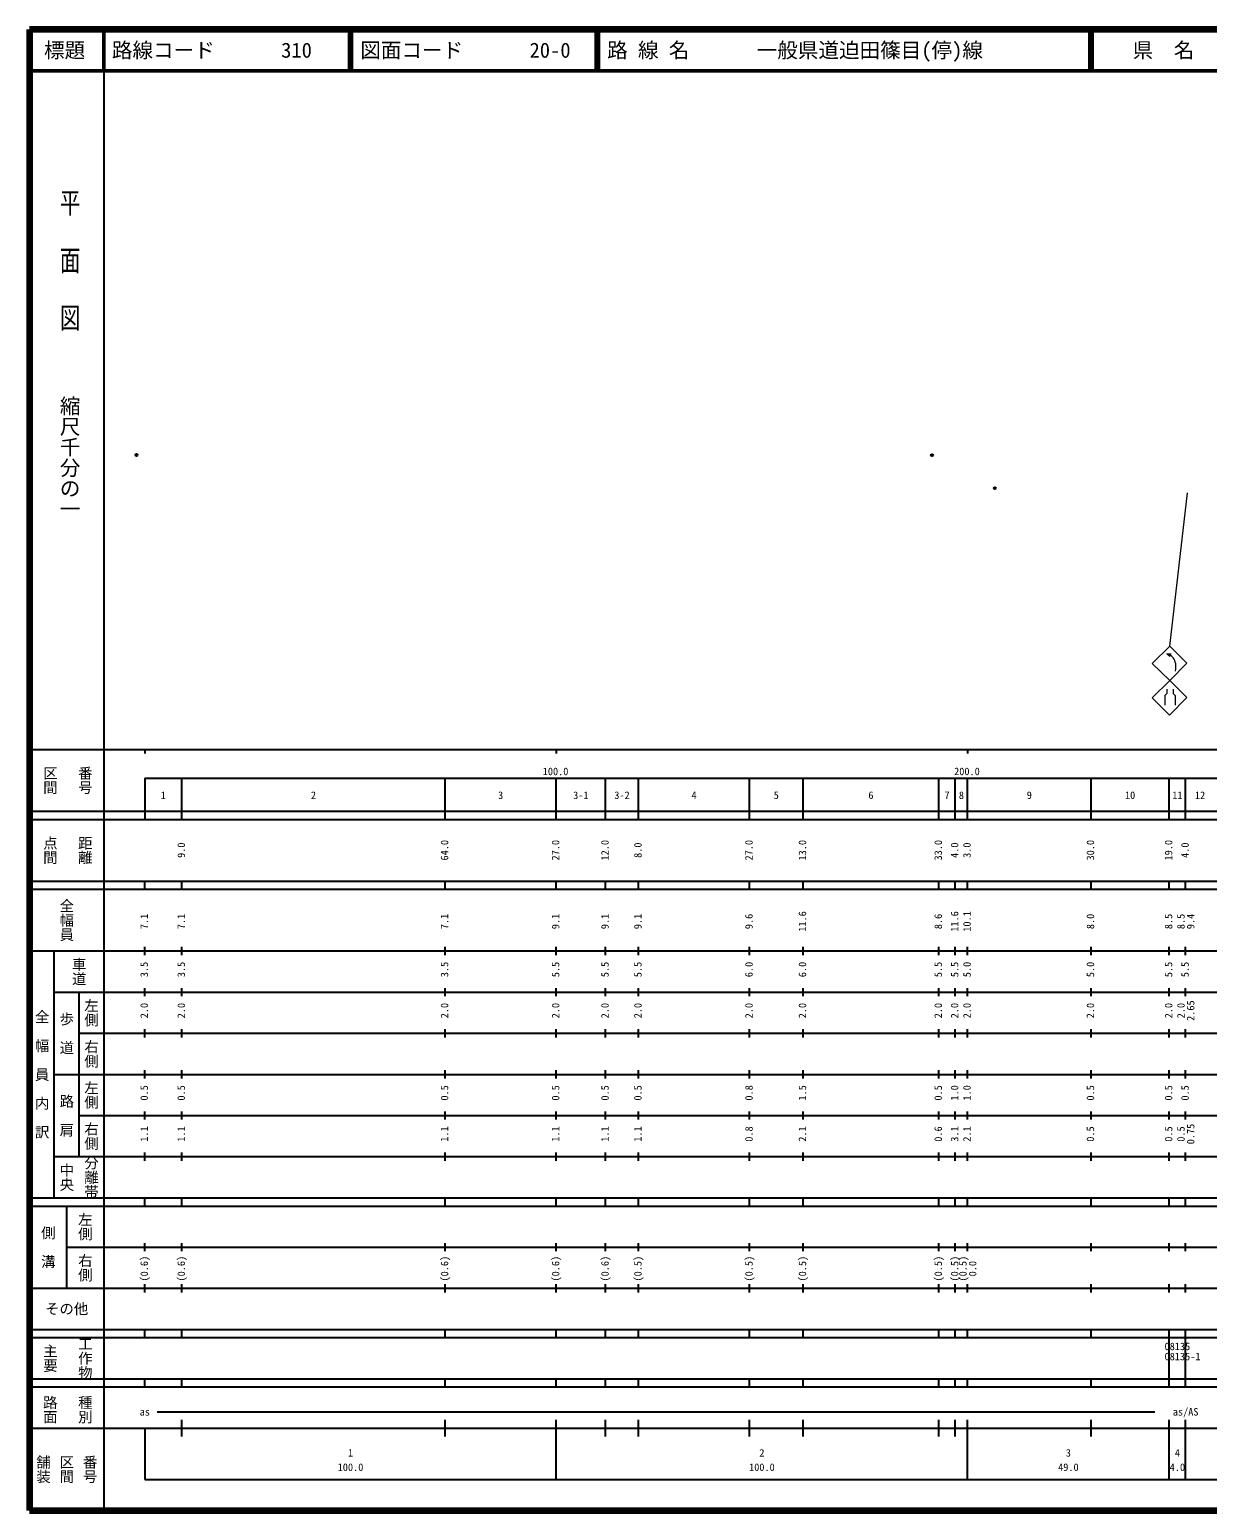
# Model space of a CAD drawing. Units: millimetres on the paper, with parts at other scales. Extents: x 40 to 680, y 20 to 380.
# Drawn here: x 40 to 326.3, y 20 to 380 of the extents above; entities that cross this region are included whole.
import ezdxf
from ezdxf.enums import TextEntityAlignment as Align

# ---------------------------------------------------------------- set-up
doc = ezdxf.new("R2010")
doc.units = ezdxf.units.MM
doc.header["$PDMODE"] = 32
doc.header["$PDSIZE"] = 0.5
doc.layers.add('M-OTRS', color=6, linetype='Continuous')
doc.layers.add('M-TTL-TXT', color=7, linetype='Continuous')
for name, color, linetype, lineweight in [('M-STR-STRC', 7, 'Continuous', 13), ('M-TTL', 2, 'Continuous', 140), ('M-TTL-BAND', 7, 'Continuous', 25), ('M-TTL-LINE', 7, 'Continuous', 50)]:
    doc.layers.add(name, color=color, linetype=linetype, lineweight=lineweight)
doc.styles.add('@ＭＳ ゴシック', font='')
doc.styles.add('ＭＳ ゴシック', font='')
doc.styles.get('@ＭＳ ゴシック').set_extended_font_data('@MS Gothic')
doc.styles.get('ＭＳ ゴシック').set_extended_font_data('MS Gothic')

msp = doc.modelspace()

# ---------------------------------------------------------------- linework, layer by layer
at = {"layer": 'M-OTRS'}
for p in [(65.993, 276.58), (259.35, 276.558), (274.62, 268.542)]:
    msp.add_point(p, dxfattribs=at)
at = {"layer": 'M-STR-STRC'}
for p, q in [((317.159, 230.107), (321.486, 267.396)), ((312.9, 225.883), (317.159, 230.107)), ((316.449, 228.27), (317.135, 227.56)), ((316.449, 228.27), (317.514, 228.223)), ((317.159, 230.107), (321.311, 225.99)), ((317.123, 221.731), (312.9, 225.883)), ((321.311, 225.99), (317.123, 221.731)), ((312.865, 217.508), (317.123, 221.731)), ((316.396, 219.652), (316.396, 218.564)), ((317.123, 221.731), (321.276, 217.615)), ((317.981, 219.652), (317.981, 218.564)), ((317.088, 213.356), (312.865, 217.508)), ((316.396, 218.564), (315.923, 218.091)), ((315.923, 218.091), (315.923, 215.725)), ((321.276, 217.615), (317.088, 213.356)), ((317.981, 218.564), (318.454, 218.091)), ((318.454, 218.091), (318.454, 215.725))]:
    msp.add_line(p, q, dxfattribs=at)
msp.add_open_spline([(318.525, 224.011), (318.649, 224.785), (318.723, 225.129), (318.578, 225.821), (318.455, 226.415), (318.358, 226.774), (317.993, 227.259), (317.559, 227.834), (317.151, 227.976), (316.449, 228.27)], degree=3, knots=[0, 0, 0, 0, 1, 1, 1, 2, 2, 2, 3, 3, 3, 3], dxfattribs=at)
at = {"layer": 'M-TTL'}
for p, q in [((40, 380), (40, 20)), ((680, 380), (40, 380)), ((40, 20), (680, 20))]:
    msp.add_line(p, q, dxfattribs=at)
at = {"layer": 'M-TTL-BAND'}
for p, q in [((58, 370), (58, 20)), ((40, 205), (579, 205)), ((68, 205), (68, 204)), ((168, 205), (168, 204)), ((268, 205), (268, 204)), ((68, 198), (579, 198)), ((68, 198), (68, 188)), ((77, 188), (77, 198)), ((141, 188), (141, 198)), ((168, 188), (168, 198)), ((180, 188), (180, 198)), ((188, 188), (188, 198)), ((215, 188), (215, 198)), ((228, 188), (228, 198)), ((261, 188), (261, 198)), ((265, 188), (265, 198)), ((268, 188), (268, 198)), ((298, 188), (298, 198)), ((317, 188), (317, 198)), ((321, 188), (321, 198)), ((40, 190), (579, 190)), ((40, 188), (579, 188)), ((40, 173), (579, 173)), ((68, 171), (68, 173)), ((77, 171), (77, 173)), ((141, 171), (141, 173)), ((168, 171), (168, 173)), ((180, 171), (180, 173)), ((188, 171), (188, 173)), ((215, 171), (215, 173)), ((228, 171), (228, 173)), ((261, 171), (261, 173)), ((265, 171), (265, 173)), ((268, 171), (268, 173)), ((298, 171), (298, 173)), ((317, 171), (317, 173)), ((321, 171), (321, 173)), ((40, 171), (579, 171)), ((40, 156), (579, 156)), ((46, 96), (46, 156)), ((68, 155), (68, 157)), ((77, 155), (77, 157)), ((141, 155), (141, 157)), ((168, 155), (168, 157)), ((180, 155), (180, 157)), ((188, 155), (188, 157)), ((215, 155), (215, 157)), ((228, 155), (228, 157)), ((261, 155), (261, 157)), ((265, 155), (265, 157)), ((268, 155), (268, 157)), ((298, 155), (298, 157)), ((317, 155), (317, 157)), ((321, 155), (321, 157)), ((46, 146), (579, 146)), ((52, 146), (52, 106)), ((68, 145), (68, 147)), ((77, 145), (77, 147)), ((141, 145), (141, 147)), ((168, 145), (168, 147)), ((180, 145), (180, 147)), ((188, 145), (188, 147)), ((215, 145), (215, 147)), ((228, 145), (228, 147)), ((261, 145), (261, 147)), ((265, 145), (265, 147)), ((268, 145), (268, 147)), ((298, 145), (298, 147)), ((317, 145), (317, 147)), ((321, 145), (321, 147)), ((68, 135), (68, 137)), ((77, 135), (77, 137)), ((141, 135), (141, 137)), ((168, 135), (168, 137)), ((180, 135), (180, 137)), ((188, 135), (188, 137)), ((215, 135), (215, 137)), ((228, 135), (228, 137)), ((261, 135), (261, 137)), ((265, 135), (265, 137)), ((268, 135), (268, 137)), ((298, 135), (298, 137)), ((317, 135), (317, 137)), ((321, 135), (321, 137)), ((52, 136), (579, 136)), ((46, 126), (579, 126)), ((68, 125), (68, 127)), ((77, 125), (77, 127)), ((141, 125), (141, 127)), ((168, 125), (168, 127)), ((180, 125), (180, 127)), ((188, 125), (188, 127)), ((215, 125), (215, 127)), ((228, 125), (228, 127)), ((261, 125), (261, 127)), ((265, 125), (265, 127)), ((268, 125), (268, 127)), ((298, 125), (298, 127)), ((317, 125), (317, 127)), ((321, 125), (321, 127)), ((52, 116), (579, 116)), ((68, 115), (68, 117)), ((77, 115), (77, 117)), ((141, 115), (141, 117)), ((168, 115), (168, 117)), ((180, 115), (180, 117)), ((188, 115), (188, 117)), ((215, 115), (215, 117)), ((228, 115), (228, 117)), ((261, 115), (261, 117)), ((265, 115), (265, 117)), ((268, 115), (268, 117)), ((298, 115), (298, 117)), ((317, 115), (317, 117)), ((321, 115), (321, 117)), ((46, 106), (579, 106)), ((68, 105), (68, 107)), ((77, 105), (77, 107)), ((141, 105), (141, 107)), ((168, 105), (168, 107)), ((180, 105), (180, 107)), ((188, 105), (188, 107)), ((215, 105), (215, 107)), ((228, 105), (228, 107)), ((261, 105), (261, 107)), ((265, 105), (265, 107)), ((268, 105), (268, 107)), ((298, 105), (298, 107)), ((317, 105), (317, 107)), ((321, 105), (321, 107)), ((40, 96), (579, 96)), ((40, 94), (579, 94)), ((49, 94), (49, 74)), ((68, 94), (68, 96)), ((77, 94), (77, 96)), ((141, 94), (141, 96)), ((168, 94), (168, 96)), ((180, 94), (180, 96)), ((188, 94), (188, 96)), ((215, 94), (215, 96)), ((228, 94), (228, 96)), ((261, 94), (261, 96)), ((265, 94), (265, 96)), ((268, 94), (268, 96)), ((298, 94), (298, 96)), ((317, 94), (317, 96)), ((321, 94), (321, 96)), ((49, 84), (579, 84)), ((68, 83), (68, 85)), ((77, 83), (77, 85)), ((141, 83), (141, 85)), ((168, 83), (168, 85)), ((180, 83), (180, 85)), ((188, 83), (188, 85)), ((215, 83), (215, 85)), ((228, 83), (228, 85)), ((261, 83), (261, 85)), ((265, 83), (265, 85)), ((268, 83), (268, 85)), ((298, 83), (298, 85)), ((317, 83), (317, 85)), ((321, 83), (321, 85)), ((40, 74), (579, 74)), ((68, 73), (68, 75)), ((77, 73), (77, 75)), ((141, 73), (141, 75)), ((168, 73), (168, 75)), ((180, 73), (180, 75)), ((188, 73), (188, 75)), ((215, 73), (215, 75)), ((228, 73), (228, 75)), ((261, 73), (261, 75)), ((265, 73), (265, 75)), ((268, 73), (268, 75)), ((298, 73), (298, 75)), ((317, 73), (317, 75)), ((321, 73), (321, 75)), ((40, 64), (579, 64)), ((40, 62), (579, 62)), ((68, 62), (68, 64)), ((77, 62), (77, 64)), ((141, 62), (141, 64)), ((168, 62), (168, 64)), ((180, 62), (180, 64)), ((188, 62), (188, 64)), ((215, 62), (215, 64)), ((228, 62), (228, 64)), ((261, 62), (261, 64)), ((265, 62), (265, 64)), ((268, 62), (268, 64)), ((298, 62), (298, 64)), ((317, 62), (317, 64)), ((317, 52), (317, 62)), ((321, 62), (321, 64)), ((321, 52), (321, 62)), ((40, 52), (579, 52)), ((68, 50), (68, 52)), ((77, 50), (77, 52)), ((141, 50), (141, 52)), ((168, 50), (168, 52)), ((180, 50), (180, 52)), ((188, 50), (188, 52)), ((215, 50), (215, 52)), ((228, 50), (228, 52)), ((261, 50), (261, 52)), ((265, 50), (265, 52)), ((268, 50), (268, 52)), ((298, 50), (298, 52)), ((317, 50), (317, 52)), ((321, 50), (321, 52)), ((40, 50), (579, 50)), ((71, 44), (313.5, 44)), ((40, 40), (579, 40)), ((68, 40), (68, 27.5)), ((77, 38), (77, 42)), ((141, 38), (141, 42)), ((168, 27.5), (168, 42)), ((180, 38), (180, 42)), ((188, 38), (188, 42)), ((215, 38), (215, 42)), ((228, 38), (228, 42)), ((261, 38), (261, 42)), ((265, 38), (265, 42)), ((268, 27.5), (268, 42)), ((298, 38), (298, 42)), ((317, 27.5), (317, 42)), ((321, 27.5), (321, 42)), ((68, 27.5), (579, 27.5))]:
    msp.add_line(p, q, dxfattribs=at)
at = {"layer": 'M-TTL-LINE'}
for p, q in [((58, 380), (58, 370)), ((117.75, 380), (117.75, 370)), ((118.25, 380), (118.25, 370)), ((177.75, 380), (177.75, 370)), ((178.25, 380), (178.25, 370)), ((297.75, 380), (297.75, 370)), ((298.25, 380), (298.25, 370)), ((40, 370), (680, 370))]:
    msp.add_line(p, q, dxfattribs=at)

# ---------------------------------------------------------------- texts
at = {"layer": 'M-TTL-BAND', "style": '@ＭＳ ゴシック', "width": 1.4}
msp.add_text('平  面  図', height=3.666, rotation=270, dxfattribs=at).set_placement((49.777, 306.475), align=Align.MIDDLE_RIGHT)
at = {"layer": 'M-TTL-BAND', "style": '@ＭＳ ゴシック'}
msp.add_text('縮尺千分の一', height=3.666, rotation=270, dxfattribs=at).set_placement((49.777, 261.03), align=Align.MIDDLE_RIGHT)
for s, p in [('区間', (45, 197.5)), ('番号', (53.5, 197.5)), ('点間', (45, 180.5)), ('距離', (53.5, 180.5)), ('全幅員', (49, 163.5)), ('車道', (52, 151)), ('左側', (55, 141)), ('全\u3000幅\u3000員\u3000内\u3000訳', (43, 126)), ('歩\u3000道', (49, 136)), ('右側', (55, 131)), ('左側', (55, 121)), ('路\u3000肩', (49, 116)), ('右側', (55, 111)), ('分離帯', (55, 101)), ('中央', (49, 101)), ('左側', (53.5, 89)), ('側\u3000溝', (44.5, 84)), ('右側', (53.5, 79)), ('工作物', (53.5, 57)), ('主要', (45, 57)), ('路面', (45, 44.5)), ('種別', (53.5, 44.5)), ('舗装', (43.333, 30)), ('区間', (49, 30)), ('番号', (54.667, 30))]:
    msp.add_text(s, height=2.566, rotation=270, dxfattribs=at).set_placement(p, align=Align.MIDDLE_CENTER)
at = {"layer": 'M-TTL-BAND', "style": 'ＭＳ ゴシック'}
for s, p in [('100.0', (167.844, 198.195)), ('200.0', (267.844, 198.195)), ('1', (72.5, 192.405)), ('2', (109, 192.405)), ('3', (154.5, 192.405)), ('3-1', (174, 192.405)), ('3-2', (184, 192.405)), ('4', (201.5, 192.405)), ('5', (221.5, 192.405)), ('6', (244.5, 192.405)), ('7', (263, 192.405)), ('8', (266.5, 192.405)), ('9', (283, 192.405)), ('10', (307.5, 192.405)), ('11', (319, 192.405)), ('12', (324.5, 192.405)), ('as', (68, 42.5)), ('as/AS', (321, 42.5)), ('1', (118, 32.523)), ('2', (218, 32.523)), ('3', (292.5, 32.523)), ('4', (319, 32.523)), ('100.0', (118, 29.033)), ('100.0', (218, 29.033)), ('49.0', (292.5, 29.033)), ('4.0', (319, 29.033))]:
    msp.add_text(s, height=1.833, dxfattribs=at).set_placement(p, align=Align.BOTTOM_CENTER)
for s, p in [('9.0', (78.309, 180.5)), ('64.0', (142.309, 180.5)), ('27.0', (169.309, 180.5)), ('12.0', (181.309, 180.5)), ('8.0', (189.309, 180.5)), ('27.0', (216.309, 180.5)), ('13.0', (229.309, 180.5)), ('33.0', (262.309, 180.5)), ('4.0', (266.309, 180.5)), ('3.0', (269.309, 180.5)), ('30.0', (299.309, 180.5)), ('19.0', (318.309, 180.5)), ('4.0', (322.309, 180.5)), ('7.1', (69.309, 163.174)), ('7.1', (78.309, 163.174)), ('7.1', (142.309, 163.174)), ('9.1', (169.309, 163.174)), ('9.1', (181.309, 163.174)), ('9.1', (189.309, 163.174)), ('9.6', (216.309, 163.174)), ('11.6', (229.309, 163.174)), ('8.6', (262.309, 163.174)), ('11.6', (266.309, 163.174)), ('10.1', (269.309, 163.174)), ('8.0', (299.309, 163.174)), ('8.5', (318.309, 163.174)), ('8.5', (321.309, 163.174)), ('9.4', (323.679, 163.174)), ('3.5', (69.309, 151.5)), ('3.5', (78.309, 151.5)), ('3.5', (142.309, 151.5)), ('5.5', (169.309, 151.5)), ('5.5', (181.309, 151.5)), ('5.5', (189.309, 151.5)), ('6.0', (216.309, 151.5)), ('6.0', (229.309, 151.5)), ('5.5', (262.309, 151.5)), ('5.5', (266.309, 151.5)), ('5.0', (269.309, 151.5)), ('5.0', (299.309, 151.5)), ('5.5', (318.309, 151.5)), ('5.5', (322.309, 151.5)), ('2.0', (69.309, 141.5)), ('2.0', (78.309, 141.5)), ('2.0', (142.309, 141.5)), ('2.0', (169.309, 141.5)), ('2.0', (181.309, 141.5)), ('2.0', (189.309, 141.5)), ('2.0', (216.309, 141.5)), ('2.0', (229.309, 141.5)), ('2.0', (262.309, 141.5)), ('2.0', (266.309, 141.5)), ('2.0', (269.309, 141.5)), ('2.0', (299.309, 141.5)), ('2.0', (318.309, 141.5)), ('2.0', (321.309, 141.5)), ('2.65', (323.679, 141.5)), ('0.5', (69.309, 121.5)), ('0.5', (78.309, 121.5)), ('0.5', (142.309, 121.5)), ('0.5', (169.309, 121.5)), ('0.5', (181.309, 121.5)), ('0.5', (189.309, 121.5)), ('0.8', (216.309, 121.5)), ('1.5', (229.309, 121.5)), ('0.5', (262.309, 121.5)), ('1.0', (266.309, 121.5)), ('1.0', (269.309, 121.5)), ('0.5', (299.309, 121.5)), ('0.5', (318.309, 121.5)), ('0.5', (322.309, 121.5)), ('1.1', (69.309, 111.5)), ('1.1', (78.309, 111.5)), ('1.1', (142.309, 111.5)), ('1.1', (169.309, 111.5)), ('1.1', (181.309, 111.5)), ('1.1', (189.309, 111.5)), ('0.8', (216.309, 111.5)), ('2.1', (229.309, 111.5)), ('0.6', (262.309, 111.5)), ('3.1', (266.309, 111.5)), ('2.1', (269.309, 111.5)), ('0.5', (299.309, 111.5)), ('0.5', (318.309, 111.5)), ('0.5', (321.309, 111.5)), ('0.75', (323.679, 111.5)), ('(0.6)', (69.309, 78.764)), ('(0.6)', (78.309, 78.764)), ('(0.6)', (142.309, 78.764)), ('(0.6)', (169.309, 78.764)), ('(0.6)', (181.309, 78.764)), ('(0.5)', (189.309, 78.764)), ('(0.5)', (216.309, 78.764)), ('(0.5)', (229.309, 78.764)), ('(0.5)', (262.309, 78.764)), ('(0.5)', (266.309, 78.764)), ('(0.5)', (268.309, 78.764)), ('0.0', (270.679, 78.764))]:
    msp.add_text(s, height=1.833, rotation=90, dxfattribs=at).set_placement(p, align=Align.BOTTOM_CENTER)
msp.add_text('その他', height=2.566, dxfattribs=at).set_placement((49, 69), align=Align.MIDDLE_CENTER)
for s, p in [('08135', (315.875, 58.405)), ('08135-1', (315.875, 55.951))]:
    msp.add_text(s, height=1.833, dxfattribs=at).set_placement(p, align=Align.BOTTOM_LEFT)
at = {"layer": 'M-TTL-TXT', "style": 'ＭＳ ゴシック'}
for s, p in [('標題', (48.5, 375)), ('県\u3000名', (315.625, 375))]:
    msp.add_text(s, height=3.666, dxfattribs=at).set_placement(p, align=Align.MIDDLE_CENTER)
for s, p in [('路線コード', (60, 375)), ('310', (101.142, 375)), ('図面コード', (120.38, 375)), ('20-0', (161.521, 375)), ('路 線 名', (180.38, 375)), ('一般県道迫田篠目(停)線', (216.734, 375))]:
    msp.add_text(s, height=3.666, dxfattribs=at).set_placement(p, align=Align.MIDDLE_LEFT)

doc.saveas('drawing.dxf')
